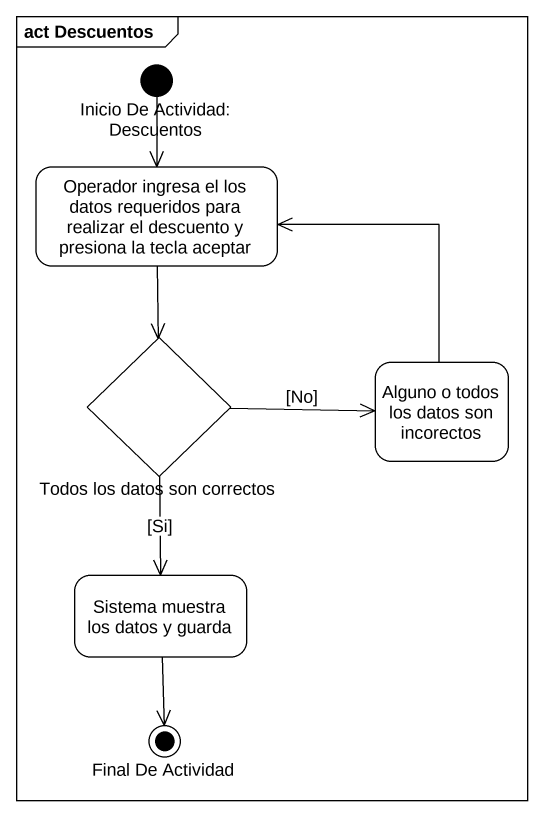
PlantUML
@startuml
mainframe act Descuentos
hide empty description
state "Inicio De Actividad: Descuentos" as Inicio_De_Actividad <<start>>
state "Operador ingresa el los datos requeridos para realizar el descuento y presiona la tecla aceptar" as Operador_ingresa_el_los
state "Todos los datos son correctos" as Todos_los_datos_son <<choice>>
state "Alguno o todos los datos son incorectos" as Alguno_o_todos_los_datos
state "Sistema muestra los datos y guarda" as Sistema_muestra_los_datos_y
state "Final De Actividad" as Final_De_Actividad <<end>>
Inicio_De_Actividad --> Operador_ingresa_el_los
Operador_ingresa_el_los --> Todos_los_datos_son
Todos_los_datos_son -right-> Alguno_o_todos_los_datos : [No]
Todos_los_datos_son --> Sistema_muestra_los_datos_y : [Si]
Alguno_o_todos_los_datos -up-> Operador_ingresa_el_los
Sistema_muestra_los_datos_y --> Final_De_Actividad
@enduml
